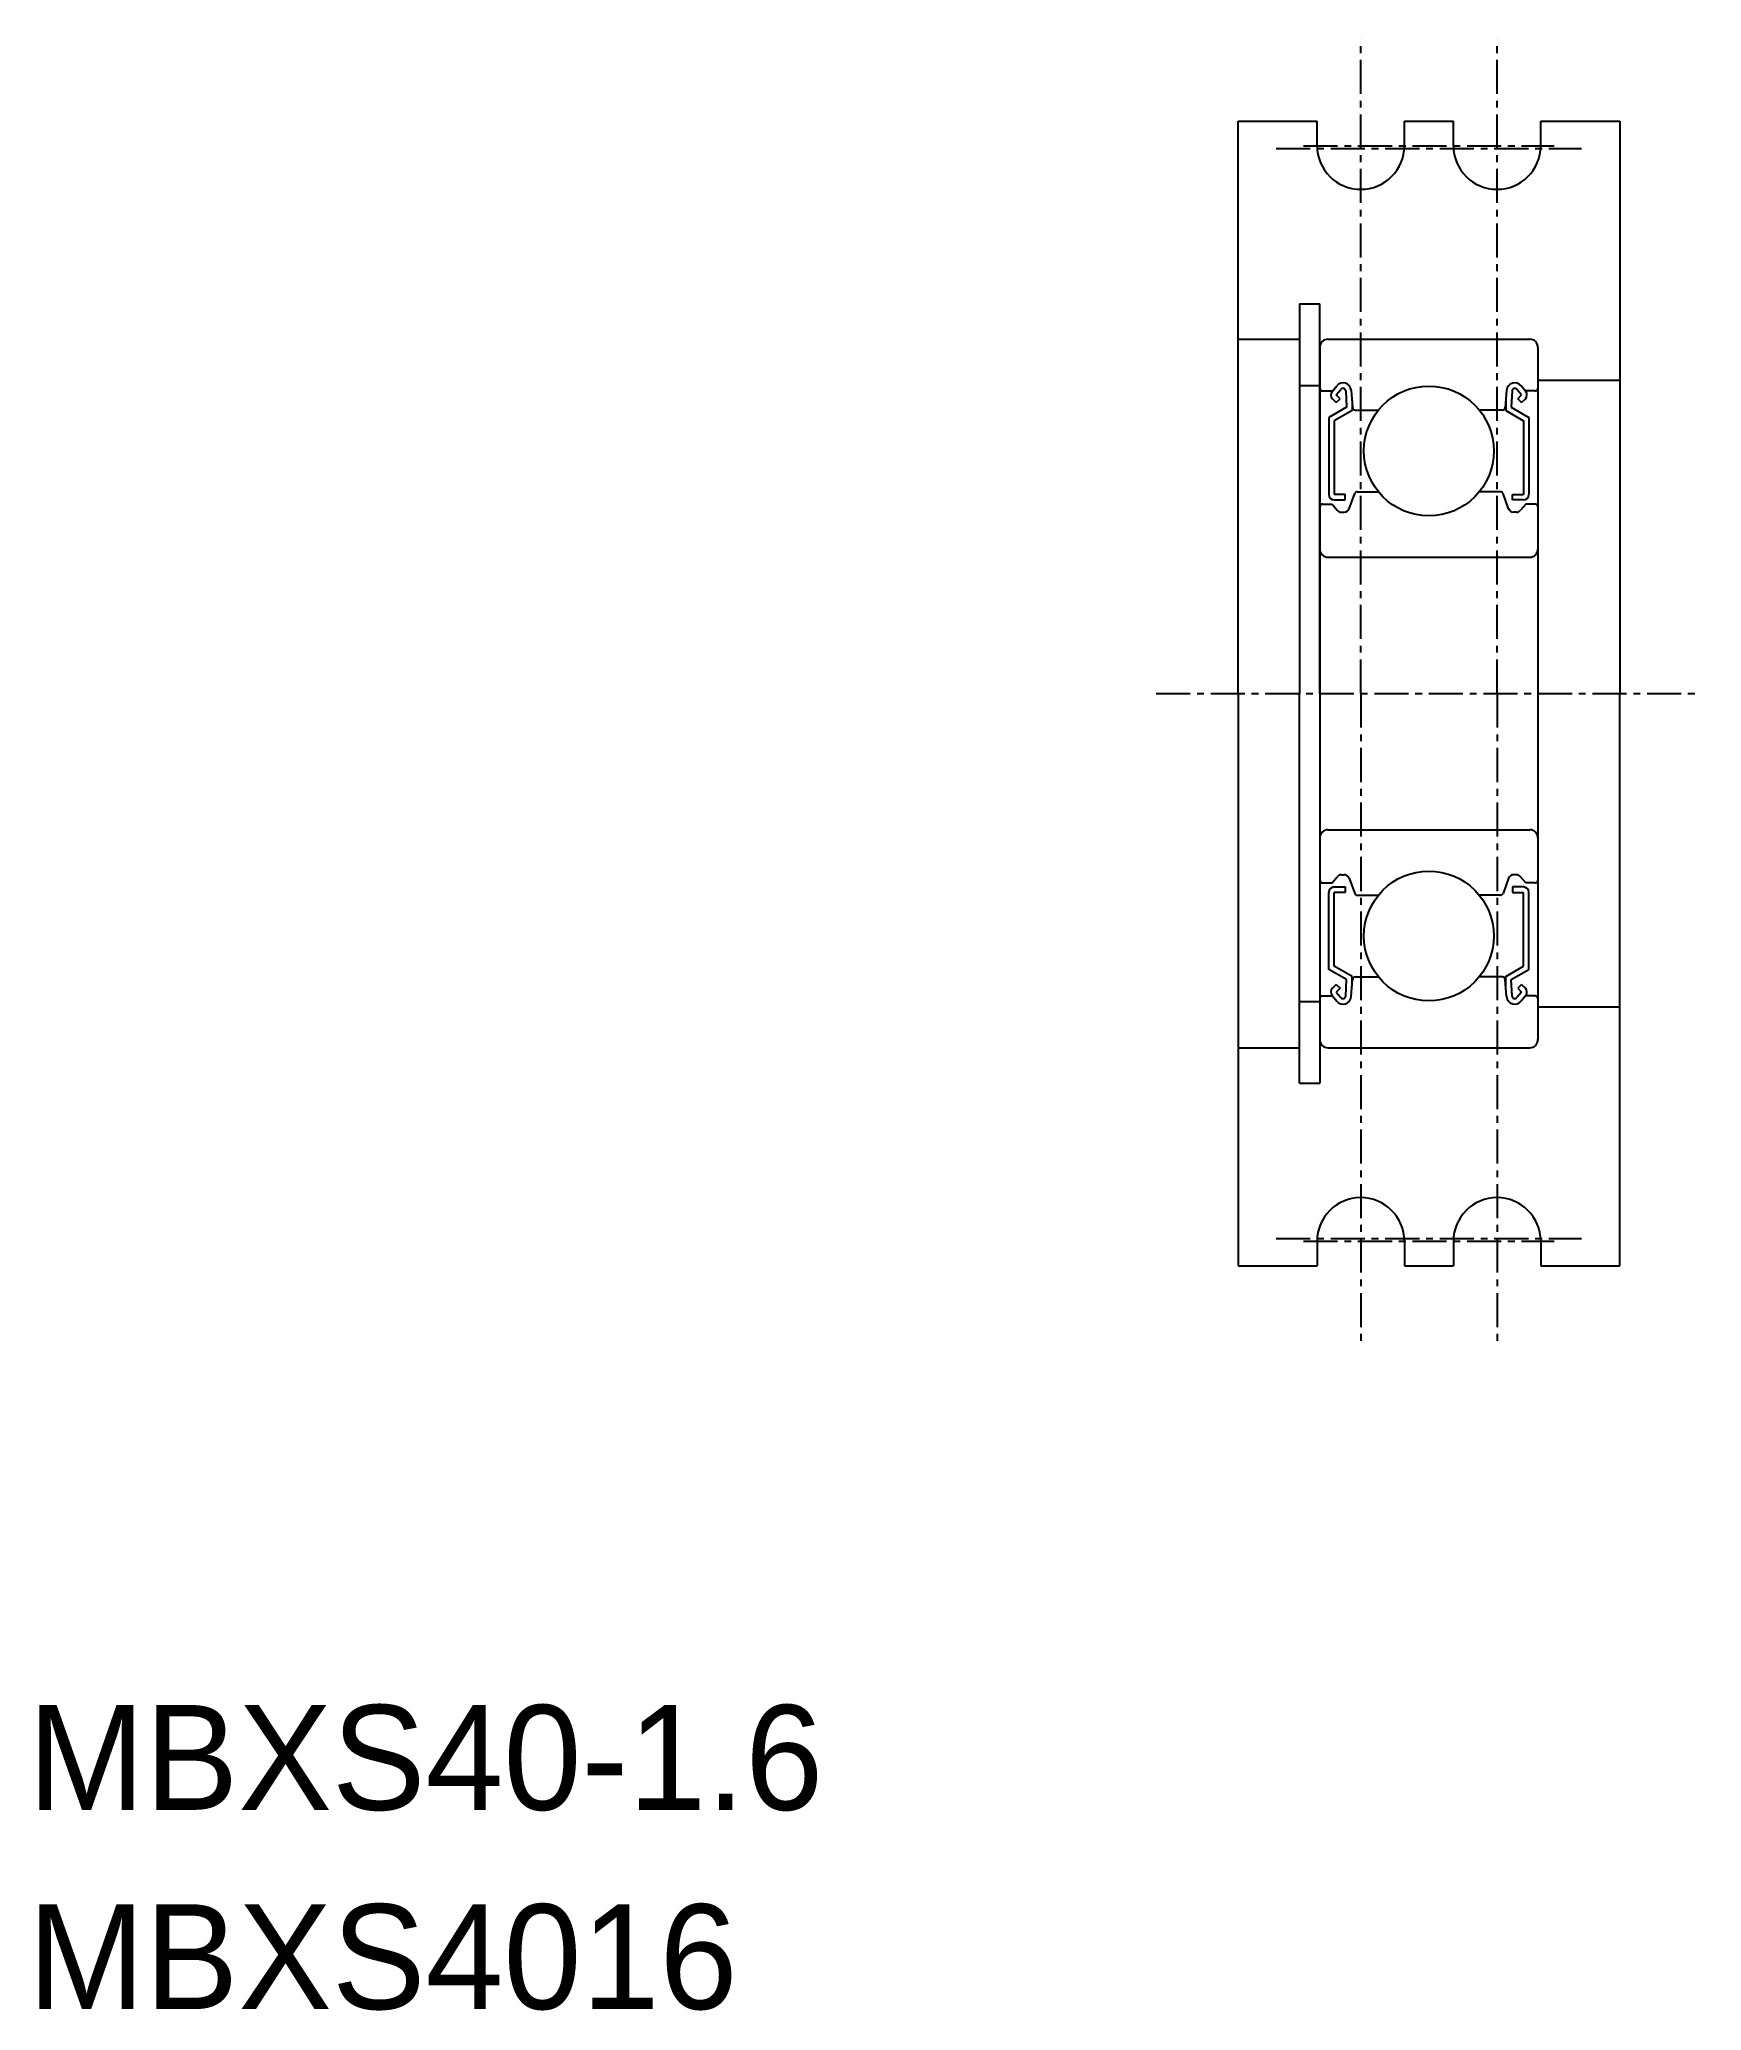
# Model space of a CAD drawing. Extents: x 0.4 to 61.4, y -0.1 to 72.3.
import ezdxf

# ---------------------------------------------------------------- set-up
doc = ezdxf.new("R2010")
doc.units = 0
doc.linetypes.add('CENTER', pattern=[2, 1.25, -0.25, 0.25, -0.25])
doc.layers.get('0').update_dxf_attribs({"linetype": 'CONTINUOUS'})
doc.layers.add('CENTER', color=1, linetype='CENTER')

msp = doc.modelspace()

# ---------------------------------------------------------------- linework, layer by layer
at = {"color": 7, "linetype": 'CONTINUOUS'}
for p, q in [((44.379, 48.275), (44.379, 69.275)), ((44.379, 69.275), (47.279, 69.275)), ((47.279, 68.375), (47.279, 69.275)), ((50.479, 69.275), (52.279, 69.275)), ((50.479, 68.375), (50.479, 69.275)), ((52.279, 68.375), (52.279, 69.275)), ((55.479, 69.275), (58.379, 69.275)), ((55.479, 68.375), (55.479, 69.275)), ((58.379, 69.275), (58.379, 48.275)), ((46.629, 62.575), (46.629, 48.275)), ((46.629, 62.575), (47.379, 62.575)), ((47.379, 48.275), (47.379, 62.575)), ((44.379, 61.275), (46.629, 61.275)), ((47.379, 60.975), (47.379, 35.575)), ((47.679, 61.275), (55.079, 61.275)), ((55.379, 60.975), (55.379, 35.575)), ((46.629, 59.576), (47.379, 59.576)), ((47.479, 59.375), (47.839, 59.375)), ((47.828, 59.361), (47.999, 59.565)), ((47.981, 59.233), (48.151, 59.435)), ((48.328, 59.376), (48.36, 58.776)), ((48.528, 59.399), (48.582, 58.766)), ((54.231, 59.399), (54.176, 58.766)), ((54.431, 59.376), (54.398, 58.776)), ((54.777, 59.233), (54.607, 59.435)), ((54.931, 59.361), (54.76, 59.565)), ((55.279, 59.375), (54.919, 59.375)), ((55.379, 59.775), (58.379, 59.775)), ((48.36, 58.776), (47.71, 58.4)), ((47.981, 58.95), (47.84, 59.091)), ((48.56, 58.66), (47.91, 58.285)), ((48.122, 59.092), (47.981, 59.233)), ((47.981, 58.95), (48.122, 59.092)), ((48.56, 59.021), (48.56, 58.66)), ((48.682, 58.675), (49.53, 58.675)), ((54.077, 58.675), (53.229, 58.675)), ((54.198, 59.021), (54.198, 58.66)), ((54.198, 58.66), (54.848, 58.285)), ((54.398, 58.776), (55.048, 58.4)), ((54.636, 59.092), (54.777, 59.233)), ((54.777, 58.95), (54.636, 59.092)), ((54.777, 58.95), (54.919, 59.091)), ((47.71, 58.4), (47.71, 55.575)), ((47.91, 58.285), (47.91, 55.575)), ((54.848, 58.285), (54.848, 55.575)), ((55.048, 58.4), (55.048, 55.575)), ((47.479, 55.225), (47.829, 55.225)), ((47.829, 55.225), (48.021, 54.996)), ((48.31, 55.575), (47.91, 55.575)), ((47.91, 55.375), (48.31, 55.375)), ((48.31, 55.375), (48.31, 55.575)), ((48.458, 55.056), (48.659, 55.609)), ((48.753, 55.675), (49.53, 55.675)), ((54.005, 55.675), (53.229, 55.675)), ((54.301, 55.056), (54.099, 55.609)), ((54.448, 55.575), (54.848, 55.575)), ((54.448, 55.375), (54.448, 55.575)), ((54.848, 55.375), (54.448, 55.375)), ((54.929, 55.225), (54.738, 54.996)), ((55.279, 55.225), (54.929, 55.225)), ((48.174, 54.925), (48.27, 54.925)), ((54.585, 54.925), (54.488, 54.925)), ((47.679, 53.275), (55.079, 53.275)), ((44.379, 48.275), (44.379, 27.275)), ((46.629, 33.975), (46.629, 48.275)), ((47.379, 48.275), (47.379, 33.975)), ((58.379, 27.275), (58.379, 48.275)), ((47.679, 43.275), (55.079, 43.275)), ((47.479, 41.325), (47.829, 41.325)), ((47.829, 41.325), (48.021, 41.553)), ((48.174, 41.625), (48.27, 41.625)), ((48.458, 41.493), (48.659, 40.941)), ((54.301, 41.493), (54.099, 40.941)), ((54.585, 41.625), (54.488, 41.625)), ((54.929, 41.325), (54.738, 41.553)), ((55.279, 41.325), (54.929, 41.325)), ((47.71, 38.15), (47.71, 40.975)), ((47.91, 41.175), (48.31, 41.175)), ((48.31, 40.975), (47.91, 40.975)), ((47.91, 38.265), (47.91, 40.975)), ((48.31, 41.175), (48.31, 40.975)), ((48.753, 40.875), (49.53, 40.875)), ((54.005, 40.875), (53.229, 40.875)), ((54.848, 41.175), (54.448, 41.175)), ((54.448, 41.175), (54.448, 40.975)), ((54.448, 40.975), (54.848, 40.975)), ((54.848, 38.265), (54.848, 40.975)), ((55.048, 38.15), (55.048, 40.975)), ((48.36, 37.774), (47.71, 38.15)), ((48.56, 37.89), (47.91, 38.265)), ((48.328, 37.173), (48.36, 37.774)), ((48.528, 37.151), (48.582, 37.783)), ((48.56, 37.529), (48.56, 37.89)), ((48.682, 37.875), (49.53, 37.875)), ((54.077, 37.875), (53.229, 37.875)), ((54.231, 37.151), (54.176, 37.783)), ((54.198, 37.89), (54.848, 38.265)), ((54.198, 37.529), (54.198, 37.89)), ((54.398, 37.774), (55.048, 38.15)), ((54.431, 37.173), (54.398, 37.774)), ((46.629, 36.973), (47.379, 36.973)), ((47.479, 37.175), (47.839, 37.175)), ((47.828, 37.189), (47.999, 36.984)), ((47.981, 37.6), (47.84, 37.458)), ((47.981, 37.6), (48.122, 37.458)), ((48.122, 37.458), (47.981, 37.317)), ((47.981, 37.317), (48.151, 37.114)), ((54.777, 37.317), (54.607, 37.114)), ((54.777, 37.6), (54.636, 37.458)), ((54.636, 37.458), (54.777, 37.317)), ((54.931, 37.189), (54.76, 36.984)), ((54.777, 37.6), (54.919, 37.458)), ((55.279, 37.175), (54.919, 37.175)), ((55.379, 36.775), (58.379, 36.775)), ((44.379, 35.275), (46.629, 35.275)), ((47.679, 35.275), (55.079, 35.275)), ((46.629, 33.975), (47.379, 33.975)), ((47.279, 28.175), (47.279, 27.275)), ((50.479, 28.175), (50.479, 27.275)), ((52.279, 28.175), (52.279, 27.275)), ((55.479, 28.175), (55.479, 27.275)), ((44.379, 27.275), (47.279, 27.275)), ((50.479, 27.275), (52.279, 27.275)), ((55.479, 27.275), (58.379, 27.275))]:
    msp.add_line(p, q, dxfattribs=at)
for centre in [(51.379, 57.175), (51.379, 39.375)]:
    msp.add_circle(centre, 2.381, dxfattribs=at)
for centre, radius, start, end in [((48.879, 68.375), 1.6, 180, 0), ((53.879, 68.375), 1.6, 180, 0), ((47.679, 60.975), 0.3, 90, 180), ((55.079, 60.975), 0.3, 0, 90), ((47.479, 59.475), 0.1, 180, 270), ((47.981, 59.233), 0.2, 140.13695, 225.00202), ((48.229, 59.373), 0.3, 4.93539, 140.13695), ((48.228, 59.371), 0.1, 3.10166, 139.95027), ((54.53, 59.373), 0.3, 39.86305, 175.06461), ((54.531, 59.371), 0.1, 40.04973, 176.89834), ((54.777, 59.233), 0.2, 314.99798, 39.86305), ((55.279, 59.475), 0.1, 270, 0), ((48.682, 58.775), 0.1, 184.93539, 270), ((54.077, 58.775), 0.1, 270, 355.06461), ((47.479, 55.125), 0.1, 90, 180.81025), ((47.91, 55.575), 0.2, 180, 270), ((48.174, 55.125), 0.2, 219.97618, 270), ((48.27, 55.125), 0.2, 270, 339.99156), ((48.753, 55.575), 0.1, 90, 159.99156), ((54.005, 55.575), 0.1, 20.00844, 90), ((54.488, 55.125), 0.2, 200.00844, 270), ((54.585, 55.125), 0.2, 270, 320.02382), ((54.848, 55.575), 0.2, 270, 0), ((55.279, 55.125), 0.1, 359.18975, 90), ((47.679, 53.575), 0.3, 180, 270), ((55.079, 53.575), 0.3, 270, 0), ((47.679, 42.975), 0.3, 90, 180), ((55.079, 42.975), 0.3, 0, 90), ((47.479, 41.425), 0.1, 179.18975, 270), ((48.174, 41.425), 0.2, 90, 140.02382), ((48.27, 41.425), 0.2, 20.00844, 90), ((54.488, 41.425), 0.2, 90, 159.99156), ((54.585, 41.425), 0.2, 39.97618, 90), ((55.279, 41.425), 0.1, 270, 0.81025), ((47.91, 40.975), 0.2, 90, 180), ((48.753, 40.975), 0.1, 200.00844, 270), ((54.005, 40.975), 0.1, 270, 339.99156), ((54.848, 40.975), 0.2, 0, 90), ((48.682, 37.775), 0.1, 90, 175.06461), ((54.077, 37.775), 0.1, 4.93539, 90), ((47.479, 37.075), 0.1, 90, 180), ((47.981, 37.317), 0.2, 134.99798, 219.86305), ((48.229, 37.176), 0.3, 219.86305, 355.06461), ((48.228, 37.179), 0.1, 220.04973, 356.89834), ((54.53, 37.176), 0.3, 184.93539, 320.13695), ((54.531, 37.179), 0.1, 183.10166, 319.95027), ((54.777, 37.317), 0.2, 320.13695, 45.00202), ((55.279, 37.075), 0.1, 0, 90), ((47.679, 35.575), 0.3, 180, 270), ((55.079, 35.575), 0.3, 270, 0), ((48.879, 28.175), 1.6, 0, 180), ((53.879, 28.175), 1.6, 0, 180)]:
    msp.add_arc(centre, radius, start, end, dxfattribs=at)
at = {"layer": 'CENTER', "color": 1, "linetype": 'CENTER'}
for p, q in [((48.879, 48.275), (48.879, 72.275)), ((53.879, 48.275), (53.879, 72.275)), ((45.779, 68.275), (56.979, 68.275)), ((46.779, 68.375), (55.979, 68.375)), ((41.379, 48.275), (61.379, 48.275)), ((48.879, 48.275), (48.879, 24.275)), ((53.879, 48.275), (53.879, 24.275)), ((45.779, 28.275), (56.979, 28.275)), ((46.779, 28.175), (55.979, 28.175))]:
    msp.add_line(p, q, dxfattribs=at)

# ---------------------------------------------------------------- texts
at = {"color": 7, "linetype": 'CONTINUOUS'}
for s, p in [('MBXS40-1.6', (0, 7.31)), ('MBXS4016', (0, 0))]:
    msp.add_text(s, height=3.8472, dxfattribs=at).set_placement(p)

doc.saveas('drawing.dxf')
